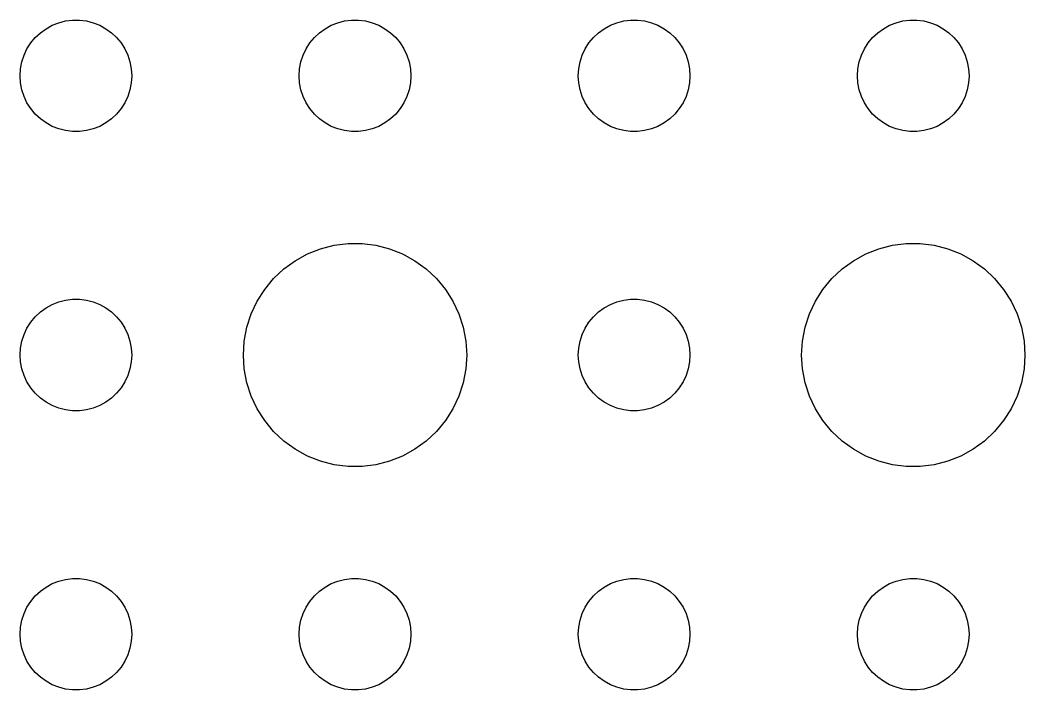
# Model space of a CAD drawing. Header units: metres. Extents: x -134 to 134, y 176 to 508.
# Drawn here: x -31.5 to -4.5, y 204 to 222 of the extents above; entities that cross this region are included whole.
import ezdxf

# ---------------------------------------------------------------- set-up
doc = ezdxf.new("R2010")
doc.units = ezdxf.units.M

msp = doc.modelspace()

# ---------------------------------------------------------------- linework, layer by layer
for p, q in [((-30.4635, 221.927), (-30.2811, 221.973)), ((-30.2811, 221.973), (-30.0942, 221.997)), ((-30.0942, 221.997), (-29.9058, 221.997)), ((-29.9058, 221.997), (-29.7189, 221.973)), ((-29.7189, 221.973), (-29.5365, 221.927)), ((-22.9635, 221.927), (-22.7811, 221.973)), ((-22.7811, 221.973), (-22.5942, 221.997)), ((-22.5942, 221.997), (-22.4058, 221.997)), ((-22.4058, 221.997), (-22.2189, 221.973)), ((-22.2189, 221.973), (-22.0365, 221.927)), ((-15.4635, 221.927), (-15.2811, 221.973)), ((-15.2811, 221.973), (-15.0942, 221.997)), ((-15.0942, 221.997), (-14.9058, 221.997)), ((-14.9058, 221.997), (-14.7189, 221.973)), ((-14.7189, 221.973), (-14.5365, 221.927)), ((-7.96352, 221.927), (-7.78107, 221.973)), ((-7.78107, 221.973), (-7.59418, 221.997)), ((-7.59418, 221.997), (-7.40581, 221.997)), ((-7.40581, 221.997), (-7.21892, 221.973)), ((-7.21892, 221.973), (-7.03647, 221.927)), ((-30.9561, 221.656), (-30.8037, 221.766)), ((-30.8037, 221.766), (-30.6387, 221.857)), ((-30.6387, 221.857), (-30.4635, 221.927)), ((-29.5365, 221.927), (-29.3613, 221.857)), ((-29.3613, 221.857), (-29.1963, 221.766)), ((-29.1963, 221.766), (-29.0439, 221.656)), ((-23.4561, 221.656), (-23.3037, 221.766)), ((-23.3037, 221.766), (-23.1387, 221.857)), ((-23.1387, 221.857), (-22.9635, 221.927)), ((-22.0365, 221.927), (-21.8613, 221.857)), ((-21.8613, 221.857), (-21.6963, 221.766)), ((-21.6963, 221.766), (-21.5439, 221.656)), ((-15.9561, 221.656), (-15.8037, 221.766)), ((-15.8037, 221.766), (-15.6387, 221.857)), ((-15.6387, 221.857), (-15.4635, 221.927)), ((-14.5365, 221.927), (-14.3613, 221.857)), ((-14.3613, 221.857), (-14.1963, 221.766)), ((-14.1963, 221.766), (-14.0439, 221.656)), ((-8.45613, 221.656), (-8.30373, 221.766)), ((-8.30373, 221.766), (-8.13866, 221.857)), ((-8.13866, 221.857), (-7.96352, 221.927)), ((-7.03647, 221.927), (-6.86133, 221.857)), ((-6.86133, 221.857), (-6.69626, 221.766)), ((-6.69626, 221.766), (-6.54385, 221.656)), ((-31.2135, 221.382), (-31.0934, 221.527)), ((-31.0934, 221.527), (-30.9561, 221.656)), ((-29.0439, 221.656), (-28.9065, 221.527)), ((-28.9065, 221.527), (-28.7865, 221.382)), ((-23.7135, 221.382), (-23.5934, 221.527)), ((-23.5934, 221.527), (-23.4561, 221.656)), ((-21.5439, 221.656), (-21.4065, 221.527)), ((-21.4065, 221.527), (-21.2865, 221.382)), ((-16.2135, 221.382), (-16.0934, 221.527)), ((-16.0934, 221.527), (-15.9561, 221.656)), ((-14.0439, 221.656), (-13.9065, 221.527)), ((-13.9065, 221.527), (-13.7865, 221.382)), ((-8.71352, 221.382), (-8.59344, 221.527)), ((-8.59344, 221.527), (-8.45613, 221.656)), ((-6.54385, 221.656), (-6.40654, 221.527)), ((-6.40654, 221.527), (-6.28647, 221.382)), ((-31.3947, 221.052), (-31.3145, 221.223)), ((-31.3145, 221.223), (-31.2135, 221.382)), ((-28.7865, 221.382), (-28.6855, 221.223)), ((-28.6855, 221.223), (-28.6053, 221.052)), ((-23.8947, 221.052), (-23.8145, 221.223)), ((-23.8145, 221.223), (-23.7135, 221.382)), ((-21.2865, 221.382), (-21.1855, 221.223)), ((-21.1855, 221.223), (-21.1053, 221.052)), ((-16.3947, 221.052), (-16.3145, 221.223)), ((-16.3145, 221.223), (-16.2135, 221.382)), ((-13.7865, 221.382), (-13.6855, 221.223)), ((-13.6855, 221.223), (-13.6053, 221.052)), ((-8.89465, 221.052), (-8.81445, 221.223)), ((-8.81445, 221.223), (-8.71352, 221.382)), ((-6.28647, 221.382), (-6.18553, 221.223)), ((-6.18553, 221.223), (-6.10533, 221.052)), ((-31.4882, 220.688), (-31.4529, 220.873)), ((-31.4529, 220.873), (-31.3947, 221.052)), ((-28.6053, 221.052), (-28.5471, 220.873)), ((-28.5471, 220.873), (-28.5118, 220.688)), ((-23.9882, 220.688), (-23.9529, 220.873)), ((-23.9529, 220.873), (-23.8947, 221.052)), ((-21.1053, 221.052), (-21.0471, 220.873)), ((-21.0471, 220.873), (-21.0118, 220.688)), ((-16.4882, 220.688), (-16.4529, 220.873)), ((-16.4529, 220.873), (-16.3947, 221.052)), ((-13.6053, 221.052), (-13.5471, 220.873)), ((-13.5471, 220.873), (-13.5118, 220.688)), ((-8.98816, 220.688), (-8.95287, 220.873)), ((-8.95287, 220.873), (-8.89465, 221.052)), ((-6.10533, 221.052), (-6.04712, 220.873)), ((-6.04712, 220.873), (-6.01183, 220.688)), ((-31.5, 220.5), (-31.4882, 220.688)), ((-28.5118, 220.688), (-28.5, 220.5)), ((-24, 220.5), (-23.9882, 220.688)), ((-21.0118, 220.688), (-21, 220.5)), ((-16.5, 220.5), (-16.4882, 220.688)), ((-13.5118, 220.688), (-13.5, 220.5)), ((-9, 220.5), (-8.98816, 220.688)), ((-6.01183, 220.688), (-6, 220.5)), ((-31.4882, 220.312), (-31.5, 220.5)), ((-28.5, 220.5), (-28.5118, 220.312)), ((-23.9882, 220.312), (-24, 220.5)), ((-21, 220.5), (-21.0118, 220.312)), ((-16.4882, 220.312), (-16.5, 220.5)), ((-13.5, 220.5), (-13.5118, 220.312)), ((-8.98816, 220.312), (-9, 220.5)), ((-6, 220.5), (-6.01183, 220.312)), ((-31.4529, 220.127), (-31.4882, 220.312)), ((-31.3947, 219.948), (-31.4529, 220.127)), ((-28.5471, 220.127), (-28.6053, 219.948)), ((-28.5118, 220.312), (-28.5471, 220.127)), ((-23.9529, 220.127), (-23.9882, 220.312)), ((-23.8947, 219.948), (-23.9529, 220.127)), ((-21.0471, 220.127), (-21.1053, 219.948)), ((-21.0118, 220.312), (-21.0471, 220.127)), ((-16.4529, 220.127), (-16.4882, 220.312)), ((-16.3947, 219.948), (-16.4529, 220.127)), ((-13.5471, 220.127), (-13.6053, 219.948)), ((-13.5118, 220.312), (-13.5471, 220.127)), ((-8.95287, 220.127), (-8.98816, 220.312)), ((-8.89465, 219.948), (-8.95287, 220.127)), ((-6.04712, 220.127), (-6.10533, 219.948)), ((-6.01183, 220.312), (-6.04712, 220.127)), ((-31.3145, 219.777), (-31.3947, 219.948)), ((-28.6053, 219.948), (-28.6855, 219.777)), ((-23.8145, 219.777), (-23.8947, 219.948)), ((-21.1053, 219.948), (-21.1855, 219.777)), ((-16.3145, 219.777), (-16.3947, 219.948)), ((-13.6053, 219.948), (-13.6855, 219.777)), ((-8.81445, 219.777), (-8.89465, 219.948)), ((-6.10533, 219.948), (-6.18553, 219.777)), ((-31.2135, 219.618), (-31.3145, 219.777)), ((-31.0934, 219.473), (-31.2135, 219.618)), ((-28.7865, 219.618), (-28.9065, 219.473)), ((-28.6855, 219.777), (-28.7865, 219.618)), ((-23.7135, 219.618), (-23.8145, 219.777)), ((-23.5934, 219.473), (-23.7135, 219.618)), ((-21.2865, 219.618), (-21.4065, 219.473)), ((-21.1855, 219.777), (-21.2865, 219.618)), ((-16.2135, 219.618), (-16.3145, 219.777)), ((-16.0934, 219.473), (-16.2135, 219.618)), ((-13.7865, 219.618), (-13.9065, 219.473)), ((-13.6855, 219.777), (-13.7865, 219.618)), ((-8.71352, 219.618), (-8.81445, 219.777)), ((-8.59344, 219.473), (-8.71352, 219.618)), ((-6.28647, 219.618), (-6.40654, 219.473)), ((-6.18553, 219.777), (-6.28647, 219.618)), ((-30.9561, 219.344), (-31.0934, 219.473)), ((-30.8037, 219.234), (-30.9561, 219.344)), ((-29.0439, 219.344), (-29.1963, 219.234)), ((-28.9065, 219.473), (-29.0439, 219.344)), ((-23.4561, 219.344), (-23.5934, 219.473)), ((-23.3037, 219.234), (-23.4561, 219.344)), ((-21.5439, 219.344), (-21.6963, 219.234)), ((-21.4065, 219.473), (-21.5439, 219.344)), ((-15.9561, 219.344), (-16.0934, 219.473)), ((-15.8037, 219.234), (-15.9561, 219.344)), ((-14.0439, 219.344), (-14.1963, 219.234)), ((-13.9065, 219.473), (-14.0439, 219.344)), ((-8.45613, 219.344), (-8.59344, 219.473)), ((-8.30373, 219.234), (-8.45613, 219.344)), ((-6.54385, 219.344), (-6.69626, 219.234)), ((-6.40654, 219.473), (-6.54385, 219.344)), ((-30.6387, 219.143), (-30.8037, 219.234)), ((-30.4635, 219.073), (-30.6387, 219.143)), ((-30.2811, 219.027), (-30.4635, 219.073)), ((-30.0942, 219.003), (-30.2811, 219.027)), ((-29.9058, 219.003), (-30.0942, 219.003)), ((-29.7189, 219.027), (-29.9058, 219.003)), ((-29.5365, 219.073), (-29.7189, 219.027)), ((-29.3613, 219.143), (-29.5365, 219.073)), ((-29.1963, 219.234), (-29.3613, 219.143)), ((-23.1387, 219.143), (-23.3037, 219.234)), ((-22.9635, 219.073), (-23.1387, 219.143)), ((-22.7811, 219.027), (-22.9635, 219.073)), ((-22.5942, 219.003), (-22.7811, 219.027)), ((-22.4058, 219.003), (-22.5942, 219.003)), ((-22.2189, 219.027), (-22.4058, 219.003)), ((-22.0365, 219.073), (-22.2189, 219.027)), ((-21.8613, 219.143), (-22.0365, 219.073)), ((-21.6963, 219.234), (-21.8613, 219.143)), ((-15.6387, 219.143), (-15.8037, 219.234)), ((-15.4635, 219.073), (-15.6387, 219.143)), ((-15.2811, 219.027), (-15.4635, 219.073)), ((-15.0942, 219.003), (-15.2811, 219.027)), ((-14.9058, 219.003), (-15.0942, 219.003)), ((-14.7189, 219.027), (-14.9058, 219.003)), ((-14.5365, 219.073), (-14.7189, 219.027)), ((-14.3613, 219.143), (-14.5365, 219.073)), ((-14.1963, 219.234), (-14.3613, 219.143)), ((-8.13866, 219.143), (-8.30373, 219.234)), ((-7.96352, 219.073), (-8.13866, 219.143)), ((-7.78107, 219.027), (-7.96352, 219.073)), ((-7.59418, 219.003), (-7.78107, 219.027)), ((-7.40581, 219.003), (-7.59418, 219.003)), ((-7.21892, 219.027), (-7.40581, 219.003)), ((-7.03647, 219.073), (-7.21892, 219.027)), ((-6.86133, 219.143), (-7.03647, 219.073)), ((-6.69626, 219.234), (-6.86133, 219.143)), ((-23.7773, 215.714), (-23.427, 215.853)), ((-23.427, 215.853), (-23.0621, 215.947)), ((-23.0621, 215.947), (-22.6884, 215.994)), ((-22.6884, 215.994), (-22.3116, 215.994)), ((-22.3116, 215.994), (-21.9379, 215.947)), ((-21.9379, 215.947), (-21.5729, 215.853)), ((-21.5729, 215.853), (-21.2227, 215.714)), ((-8.77733, 215.714), (-8.42705, 215.853)), ((-8.42705, 215.853), (-8.06213, 215.947)), ((-8.06213, 215.947), (-7.68837, 215.994)), ((-7.68837, 215.994), (-7.31161, 215.994)), ((-7.31161, 215.994), (-6.93785, 215.947)), ((-6.93785, 215.947), (-6.57294, 215.853)), ((-6.57294, 215.853), (-6.22266, 215.714)), ((-24.4123, 215.312), (-24.1075, 215.533)), ((-24.1075, 215.533), (-23.7773, 215.714)), ((-21.2227, 215.714), (-20.8925, 215.533)), ((-20.8925, 215.533), (-20.5877, 215.312)), ((-9.41226, 215.312), (-9.10747, 215.533)), ((-9.10747, 215.533), (-8.77733, 215.714)), ((-6.22266, 215.714), (-5.89252, 215.533)), ((-5.89252, 215.533), (-5.58772, 215.312)), ((-24.6869, 215.054), (-24.4123, 215.312)), ((-20.5877, 215.312), (-20.3131, 215.054)), ((-9.6869, 215.054), (-9.41226, 215.312)), ((-5.58772, 215.312), (-5.31308, 215.054)), ((-24.927, 214.763), (-24.6869, 215.054)), ((-20.3131, 215.054), (-20.0729, 214.763)), ((-9.92705, 214.763), (-9.6869, 215.054)), ((-5.31308, 215.054), (-5.07294, 214.763)), ((-25.1289, 214.445), (-24.927, 214.763)), ((-20.0729, 214.763), (-19.8711, 214.445)), ((-10.1289, 214.445), (-9.92705, 214.763)), ((-5.07294, 214.763), (-4.87108, 214.445)), ((-30.6387, 214.357), (-30.4635, 214.427)), ((-30.4635, 214.427), (-30.2811, 214.473)), ((-30.2811, 214.473), (-30.0942, 214.497)), ((-30.0942, 214.497), (-29.9058, 214.497)), ((-29.9058, 214.497), (-29.7189, 214.473)), ((-29.7189, 214.473), (-29.5365, 214.427)), ((-29.5365, 214.427), (-29.3613, 214.357)), ((-25.2893, 214.104), (-25.1289, 214.445)), ((-19.8711, 214.445), (-19.7107, 214.104)), ((-15.6387, 214.357), (-15.4635, 214.427)), ((-15.4635, 214.427), (-15.2811, 214.473)), ((-15.2811, 214.473), (-15.0942, 214.497)), ((-15.0942, 214.497), (-14.9058, 214.497)), ((-14.9058, 214.497), (-14.7189, 214.473)), ((-14.7189, 214.473), (-14.5365, 214.427)), ((-14.5365, 214.427), (-14.3613, 214.357)), ((-10.2893, 214.104), (-10.1289, 214.445)), ((-4.87108, 214.445), (-4.71066, 214.104)), ((-31.0934, 214.027), (-30.9561, 214.156)), ((-30.9561, 214.156), (-30.8037, 214.266)), ((-30.8037, 214.266), (-30.6387, 214.357)), ((-29.3613, 214.357), (-29.1963, 214.266)), ((-29.1963, 214.266), (-29.0439, 214.156)), ((-29.0439, 214.156), (-28.9065, 214.027)), ((-16.0934, 214.027), (-15.9561, 214.156)), ((-15.9561, 214.156), (-15.8037, 214.266)), ((-15.8037, 214.266), (-15.6387, 214.357)), ((-14.3613, 214.357), (-14.1963, 214.266)), ((-14.1963, 214.266), (-14.0439, 214.156)), ((-14.0439, 214.156), (-13.9065, 214.027)), ((-31.3145, 213.723), (-31.2135, 213.882)), ((-31.2135, 213.882), (-31.0934, 214.027)), ((-28.9065, 214.027), (-28.7865, 213.882)), ((-28.7865, 213.882), (-28.6855, 213.723)), ((-25.4057, 213.746), (-25.2893, 214.104)), ((-19.7107, 214.104), (-19.5942, 213.746)), ((-16.3145, 213.723), (-16.2135, 213.882)), ((-16.2135, 213.882), (-16.0934, 214.027)), ((-13.9065, 214.027), (-13.7865, 213.882)), ((-13.7865, 213.882), (-13.6855, 213.723)), ((-10.4057, 213.746), (-10.2893, 214.104)), ((-4.71066, 214.104), (-4.59424, 213.746)), ((-31.3947, 213.552), (-31.3145, 213.723)), ((-28.6855, 213.723), (-28.6053, 213.552)), ((-25.4763, 213.376), (-25.4057, 213.746)), ((-19.5942, 213.746), (-19.5237, 213.376)), ((-16.3947, 213.552), (-16.3145, 213.723)), ((-13.6855, 213.723), (-13.6053, 213.552)), ((-10.4763, 213.376), (-10.4057, 213.746)), ((-4.59424, 213.746), (-4.52365, 213.376)), ((-31.4882, 213.188), (-31.4529, 213.373)), ((-31.4529, 213.373), (-31.3947, 213.552)), ((-28.6053, 213.552), (-28.5471, 213.373)), ((-28.5471, 213.373), (-28.5118, 213.188)), ((-25.5, 213), (-25.4763, 213.376)), ((-19.5237, 213.376), (-19.5, 213)), ((-16.4882, 213.188), (-16.4529, 213.373)), ((-16.4529, 213.373), (-16.3947, 213.552)), ((-13.6053, 213.552), (-13.5471, 213.373)), ((-13.5471, 213.373), (-13.5118, 213.188)), ((-10.5, 213), (-10.4763, 213.376)), ((-4.52365, 213.376), (-4.5, 213)), ((-31.5, 213), (-31.4882, 213.188)), ((-28.5118, 213.188), (-28.5, 213)), ((-16.5, 213), (-16.4882, 213.188)), ((-13.5118, 213.188), (-13.5, 213)), ((-31.4882, 212.812), (-31.5, 213)), ((-31.4529, 212.627), (-31.4882, 212.812)), ((-28.5118, 212.812), (-28.5471, 212.627)), ((-28.5, 213), (-28.5118, 212.812)), ((-25.4763, 212.624), (-25.5, 213)), ((-19.5, 213), (-19.5237, 212.624)), ((-16.4882, 212.812), (-16.5, 213)), ((-16.4529, 212.627), (-16.4882, 212.812)), ((-13.5118, 212.812), (-13.5471, 212.627)), ((-13.5, 213), (-13.5118, 212.812)), ((-10.4763, 212.624), (-10.5, 213)), ((-4.5, 213), (-4.52365, 212.624)), ((-31.3947, 212.448), (-31.4529, 212.627)), ((-28.5471, 212.627), (-28.6053, 212.448)), ((-25.4057, 212.254), (-25.4763, 212.624)), ((-19.5237, 212.624), (-19.5942, 212.254)), ((-16.3947, 212.448), (-16.4529, 212.627)), ((-13.5471, 212.627), (-13.6053, 212.448)), ((-10.4057, 212.254), (-10.4763, 212.624)), ((-4.52365, 212.624), (-4.59424, 212.254)), ((-31.3145, 212.277), (-31.3947, 212.448)), ((-31.2135, 212.118), (-31.3145, 212.277)), ((-28.6855, 212.277), (-28.7865, 212.118)), ((-28.6053, 212.448), (-28.6855, 212.277)), ((-25.2893, 211.896), (-25.4057, 212.254)), ((-19.5942, 212.254), (-19.7107, 211.896)), ((-16.3145, 212.277), (-16.3947, 212.448)), ((-16.2135, 212.118), (-16.3145, 212.277)), ((-13.6855, 212.277), (-13.7865, 212.118)), ((-13.6053, 212.448), (-13.6855, 212.277)), ((-10.2893, 211.896), (-10.4057, 212.254)), ((-4.59424, 212.254), (-4.71066, 211.896)), ((-31.0934, 211.973), (-31.2135, 212.118)), ((-30.9561, 211.844), (-31.0934, 211.973)), ((-28.9065, 211.973), (-29.0439, 211.844)), ((-28.7865, 212.118), (-28.9065, 211.973)), ((-16.0934, 211.973), (-16.2135, 212.118)), ((-15.9561, 211.844), (-16.0934, 211.973)), ((-13.9065, 211.973), (-14.0439, 211.844)), ((-13.7865, 212.118), (-13.9065, 211.973)), ((-30.8037, 211.734), (-30.9561, 211.844)), ((-30.6387, 211.643), (-30.8037, 211.734)), ((-29.1963, 211.734), (-29.3613, 211.643)), ((-29.0439, 211.844), (-29.1963, 211.734)), ((-25.1289, 211.555), (-25.2893, 211.896)), ((-19.7107, 211.896), (-19.8711, 211.555)), ((-15.8037, 211.734), (-15.9561, 211.844)), ((-15.6387, 211.643), (-15.8037, 211.734)), ((-14.1963, 211.734), (-14.3613, 211.643)), ((-14.0439, 211.844), (-14.1963, 211.734)), ((-10.1289, 211.555), (-10.2893, 211.896)), ((-4.71066, 211.896), (-4.87108, 211.555)), ((-30.4635, 211.573), (-30.6387, 211.643)), ((-30.2811, 211.527), (-30.4635, 211.573)), ((-30.0942, 211.503), (-30.2811, 211.527)), ((-29.9058, 211.503), (-30.0942, 211.503)), ((-29.7189, 211.527), (-29.9058, 211.503)), ((-29.5365, 211.573), (-29.7189, 211.527)), ((-29.3613, 211.643), (-29.5365, 211.573)), ((-24.927, 211.237), (-25.1289, 211.555)), ((-19.8711, 211.555), (-20.0729, 211.237)), ((-15.4635, 211.573), (-15.6387, 211.643)), ((-15.2811, 211.527), (-15.4635, 211.573)), ((-15.0942, 211.503), (-15.2811, 211.527)), ((-14.9058, 211.503), (-15.0942, 211.503)), ((-14.7189, 211.527), (-14.9058, 211.503)), ((-14.5365, 211.573), (-14.7189, 211.527)), ((-14.3613, 211.643), (-14.5365, 211.573)), ((-9.92705, 211.237), (-10.1289, 211.555)), ((-4.87108, 211.555), (-5.07294, 211.237)), ((-24.6869, 210.946), (-24.927, 211.237)), ((-20.0729, 211.237), (-20.3131, 210.946)), ((-9.6869, 210.946), (-9.92705, 211.237)), ((-5.07294, 211.237), (-5.31308, 210.946)), ((-24.4123, 210.688), (-24.6869, 210.946)), ((-20.3131, 210.946), (-20.5877, 210.688)), ((-9.41226, 210.688), (-9.6869, 210.946)), ((-5.31308, 210.946), (-5.58772, 210.688)), ((-24.1075, 210.467), (-24.4123, 210.688)), ((-20.5877, 210.688), (-20.8925, 210.467)), ((-9.10747, 210.467), (-9.41226, 210.688)), ((-5.58772, 210.688), (-5.89252, 210.467)), ((-23.7773, 210.286), (-24.1075, 210.467)), ((-20.8925, 210.467), (-21.2227, 210.286)), ((-8.77733, 210.286), (-9.10747, 210.467)), ((-5.89252, 210.467), (-6.22266, 210.286)), ((-23.427, 210.147), (-23.7773, 210.286)), ((-23.0621, 210.053), (-23.427, 210.147)), ((-21.5729, 210.147), (-21.9379, 210.053)), ((-21.2227, 210.286), (-21.5729, 210.147)), ((-8.42705, 210.147), (-8.77733, 210.286)), ((-8.06213, 210.053), (-8.42705, 210.147)), ((-6.57294, 210.147), (-6.93785, 210.053)), ((-6.22266, 210.286), (-6.57294, 210.147)), ((-22.6884, 210.006), (-23.0621, 210.053)), ((-22.3116, 210.006), (-22.6884, 210.006)), ((-21.9379, 210.053), (-22.3116, 210.006)), ((-7.68837, 210.006), (-8.06213, 210.053)), ((-7.31161, 210.006), (-7.68837, 210.006)), ((-6.93785, 210.053), (-7.31161, 210.006)), ((-30.8037, 206.766), (-30.6387, 206.857)), ((-30.6387, 206.857), (-30.4635, 206.927)), ((-30.4635, 206.927), (-30.2811, 206.973)), ((-30.2811, 206.973), (-30.0942, 206.997)), ((-30.0942, 206.997), (-29.9058, 206.997)), ((-29.9058, 206.997), (-29.7189, 206.973)), ((-29.7189, 206.973), (-29.5365, 206.927)), ((-29.5365, 206.927), (-29.3613, 206.857)), ((-29.3613, 206.857), (-29.1963, 206.766)), ((-23.3037, 206.766), (-23.1387, 206.857)), ((-23.1387, 206.857), (-22.9635, 206.927)), ((-22.9635, 206.927), (-22.7811, 206.973)), ((-22.7811, 206.973), (-22.5942, 206.997)), ((-22.5942, 206.997), (-22.4058, 206.997)), ((-22.4058, 206.997), (-22.2189, 206.973)), ((-22.2189, 206.973), (-22.0365, 206.927)), ((-22.0365, 206.927), (-21.8613, 206.857)), ((-21.8613, 206.857), (-21.6963, 206.766)), ((-15.8037, 206.766), (-15.6387, 206.857)), ((-15.6387, 206.857), (-15.4635, 206.927)), ((-15.4635, 206.927), (-15.2811, 206.973)), ((-15.2811, 206.973), (-15.0942, 206.997)), ((-15.0942, 206.997), (-14.9058, 206.997)), ((-14.9058, 206.997), (-14.7189, 206.973)), ((-14.7189, 206.973), (-14.5365, 206.927)), ((-14.5365, 206.927), (-14.3613, 206.857)), ((-14.3613, 206.857), (-14.1963, 206.766)), ((-8.30373, 206.766), (-8.13866, 206.857)), ((-8.13866, 206.857), (-7.96352, 206.927)), ((-7.96352, 206.927), (-7.78107, 206.973)), ((-7.78107, 206.973), (-7.59418, 206.997)), ((-7.59418, 206.997), (-7.40581, 206.997)), ((-7.40581, 206.997), (-7.21892, 206.973)), ((-7.21892, 206.973), (-7.03647, 206.927)), ((-7.03647, 206.927), (-6.86133, 206.857)), ((-6.86133, 206.857), (-6.69626, 206.766)), ((-31.0934, 206.527), (-30.9561, 206.656)), ((-30.9561, 206.656), (-30.8037, 206.766)), ((-29.1963, 206.766), (-29.0439, 206.656)), ((-29.0439, 206.656), (-28.9065, 206.527)), ((-23.5934, 206.527), (-23.4561, 206.656)), ((-23.4561, 206.656), (-23.3037, 206.766)), ((-21.6963, 206.766), (-21.5439, 206.656)), ((-21.5439, 206.656), (-21.4065, 206.527)), ((-16.0934, 206.527), (-15.9561, 206.656)), ((-15.9561, 206.656), (-15.8037, 206.766)), ((-14.1963, 206.766), (-14.0439, 206.656)), ((-14.0439, 206.656), (-13.9065, 206.527)), ((-8.59344, 206.527), (-8.45613, 206.656)), ((-8.45613, 206.656), (-8.30373, 206.766)), ((-6.69626, 206.766), (-6.54385, 206.656)), ((-6.54385, 206.656), (-6.40654, 206.527)), ((-31.3145, 206.223), (-31.2135, 206.382)), ((-31.2135, 206.382), (-31.0934, 206.527)), ((-28.9065, 206.527), (-28.7865, 206.382)), ((-28.7865, 206.382), (-28.6855, 206.223)), ((-23.8145, 206.223), (-23.7135, 206.382)), ((-23.7135, 206.382), (-23.5934, 206.527)), ((-21.4065, 206.527), (-21.2865, 206.382)), ((-21.2865, 206.382), (-21.1855, 206.223)), ((-16.3145, 206.223), (-16.2135, 206.382)), ((-16.2135, 206.382), (-16.0934, 206.527)), ((-13.9065, 206.527), (-13.7865, 206.382)), ((-13.7865, 206.382), (-13.6855, 206.223)), ((-8.81445, 206.223), (-8.71352, 206.382)), ((-8.71352, 206.382), (-8.59344, 206.527)), ((-6.40654, 206.527), (-6.28647, 206.382)), ((-6.28647, 206.382), (-6.18553, 206.223)), ((-31.4529, 205.873), (-31.3947, 206.052)), ((-31.3947, 206.052), (-31.3145, 206.223)), ((-28.6855, 206.223), (-28.6053, 206.052)), ((-28.6053, 206.052), (-28.5471, 205.873)), ((-23.9529, 205.873), (-23.8947, 206.052)), ((-23.8947, 206.052), (-23.8145, 206.223)), ((-21.1855, 206.223), (-21.1053, 206.052)), ((-21.1053, 206.052), (-21.0471, 205.873)), ((-16.4529, 205.873), (-16.3947, 206.052)), ((-16.3947, 206.052), (-16.3145, 206.223)), ((-13.6855, 206.223), (-13.6053, 206.052)), ((-13.6053, 206.052), (-13.5471, 205.873)), ((-8.95287, 205.873), (-8.89465, 206.052)), ((-8.89465, 206.052), (-8.81445, 206.223)), ((-6.18553, 206.223), (-6.10533, 206.052)), ((-6.10533, 206.052), (-6.04712, 205.873)), ((-31.4882, 205.688), (-31.4529, 205.873)), ((-28.5471, 205.873), (-28.5118, 205.688)), ((-23.9882, 205.688), (-23.9529, 205.873)), ((-21.0471, 205.873), (-21.0118, 205.688)), ((-16.4882, 205.688), (-16.4529, 205.873)), ((-13.5471, 205.873), (-13.5118, 205.688)), ((-8.98816, 205.688), (-8.95287, 205.873)), ((-6.04712, 205.873), (-6.01183, 205.688)), ((-31.5, 205.5), (-31.4882, 205.688)), ((-31.4882, 205.312), (-31.5, 205.5)), ((-28.5118, 205.688), (-28.5, 205.5)), ((-28.5, 205.5), (-28.5118, 205.312)), ((-24, 205.5), (-23.9882, 205.688)), ((-23.9882, 205.312), (-24, 205.5)), ((-21.0118, 205.688), (-21, 205.5)), ((-21, 205.5), (-21.0118, 205.312)), ((-16.5, 205.5), (-16.4882, 205.688)), ((-16.4882, 205.312), (-16.5, 205.5)), ((-13.5118, 205.688), (-13.5, 205.5)), ((-13.5, 205.5), (-13.5118, 205.312)), ((-9, 205.5), (-8.98816, 205.688)), ((-8.98816, 205.312), (-9, 205.5)), ((-6.01183, 205.688), (-6, 205.5)), ((-6, 205.5), (-6.01183, 205.312)), ((-31.4529, 205.127), (-31.4882, 205.312)), ((-28.5118, 205.312), (-28.5471, 205.127)), ((-23.9529, 205.127), (-23.9882, 205.312)), ((-21.0118, 205.312), (-21.0471, 205.127)), ((-16.4529, 205.127), (-16.4882, 205.312)), ((-13.5118, 205.312), (-13.5471, 205.127)), ((-8.95287, 205.127), (-8.98816, 205.312)), ((-6.01183, 205.312), (-6.04712, 205.127)), ((-31.3947, 204.948), (-31.4529, 205.127)), ((-31.3145, 204.777), (-31.3947, 204.948)), ((-28.6053, 204.948), (-28.6855, 204.777)), ((-28.5471, 205.127), (-28.6053, 204.948)), ((-23.8947, 204.948), (-23.9529, 205.127)), ((-23.8145, 204.777), (-23.8947, 204.948)), ((-21.1053, 204.948), (-21.1855, 204.777)), ((-21.0471, 205.127), (-21.1053, 204.948)), ((-16.3947, 204.948), (-16.4529, 205.127)), ((-16.3145, 204.777), (-16.3947, 204.948)), ((-13.6053, 204.948), (-13.6855, 204.777)), ((-13.5471, 205.127), (-13.6053, 204.948)), ((-8.89465, 204.948), (-8.95287, 205.127)), ((-8.81445, 204.777), (-8.89465, 204.948)), ((-6.10533, 204.948), (-6.18553, 204.777)), ((-6.04712, 205.127), (-6.10533, 204.948)), ((-31.2135, 204.618), (-31.3145, 204.777)), ((-28.6855, 204.777), (-28.7865, 204.618)), ((-23.7135, 204.618), (-23.8145, 204.777)), ((-21.1855, 204.777), (-21.2865, 204.618)), ((-16.2135, 204.618), (-16.3145, 204.777)), ((-13.6855, 204.777), (-13.7865, 204.618)), ((-8.71352, 204.618), (-8.81445, 204.777)), ((-6.18553, 204.777), (-6.28647, 204.618)), ((-31.0934, 204.473), (-31.2135, 204.618)), ((-30.9561, 204.344), (-31.0934, 204.473)), ((-28.9065, 204.473), (-29.0439, 204.344)), ((-28.7865, 204.618), (-28.9065, 204.473)), ((-23.5934, 204.473), (-23.7135, 204.618)), ((-23.4561, 204.344), (-23.5934, 204.473)), ((-21.4065, 204.473), (-21.5439, 204.344)), ((-21.2865, 204.618), (-21.4065, 204.473)), ((-16.0934, 204.473), (-16.2135, 204.618)), ((-15.9561, 204.344), (-16.0934, 204.473)), ((-13.9065, 204.473), (-14.0439, 204.344)), ((-13.7865, 204.618), (-13.9065, 204.473)), ((-8.59344, 204.473), (-8.71352, 204.618)), ((-8.45613, 204.344), (-8.59344, 204.473)), ((-6.40654, 204.473), (-6.54385, 204.344)), ((-6.28647, 204.618), (-6.40654, 204.473)), ((-30.8037, 204.234), (-30.9561, 204.344)), ((-30.6387, 204.143), (-30.8037, 204.234)), ((-30.4635, 204.073), (-30.6387, 204.143)), ((-29.3613, 204.143), (-29.5365, 204.073)), ((-29.1963, 204.234), (-29.3613, 204.143)), ((-29.0439, 204.344), (-29.1963, 204.234)), ((-23.3037, 204.234), (-23.4561, 204.344)), ((-23.1387, 204.143), (-23.3037, 204.234)), ((-22.9635, 204.073), (-23.1387, 204.143)), ((-21.8613, 204.143), (-22.0365, 204.073)), ((-21.6963, 204.234), (-21.8613, 204.143)), ((-21.5439, 204.344), (-21.6963, 204.234)), ((-15.8037, 204.234), (-15.9561, 204.344)), ((-15.6387, 204.143), (-15.8037, 204.234)), ((-15.4635, 204.073), (-15.6387, 204.143)), ((-14.3613, 204.143), (-14.5365, 204.073)), ((-14.1963, 204.234), (-14.3613, 204.143)), ((-14.0439, 204.344), (-14.1963, 204.234)), ((-8.30373, 204.234), (-8.45613, 204.344)), ((-8.13866, 204.143), (-8.30373, 204.234)), ((-7.96352, 204.073), (-8.13866, 204.143)), ((-6.86133, 204.143), (-7.03647, 204.073)), ((-6.69626, 204.234), (-6.86133, 204.143)), ((-6.54385, 204.344), (-6.69626, 204.234)), ((-30.2811, 204.027), (-30.4635, 204.073)), ((-30.0942, 204.003), (-30.2811, 204.027)), ((-29.9058, 204.003), (-30.0942, 204.003)), ((-29.7189, 204.027), (-29.9058, 204.003)), ((-29.5365, 204.073), (-29.7189, 204.027)), ((-22.7811, 204.027), (-22.9635, 204.073)), ((-22.5942, 204.003), (-22.7811, 204.027)), ((-22.4058, 204.003), (-22.5942, 204.003)), ((-22.2189, 204.027), (-22.4058, 204.003)), ((-22.0365, 204.073), (-22.2189, 204.027)), ((-15.2811, 204.027), (-15.4635, 204.073)), ((-15.0942, 204.003), (-15.2811, 204.027)), ((-14.9058, 204.003), (-15.0942, 204.003)), ((-14.7189, 204.027), (-14.9058, 204.003)), ((-14.5365, 204.073), (-14.7189, 204.027)), ((-7.78107, 204.027), (-7.96352, 204.073)), ((-7.59418, 204.003), (-7.78107, 204.027)), ((-7.40581, 204.003), (-7.59418, 204.003)), ((-7.21892, 204.027), (-7.40581, 204.003)), ((-7.03647, 204.073), (-7.21892, 204.027))]:
    msp.add_line(p, q)

doc.saveas('drawing.dxf')
